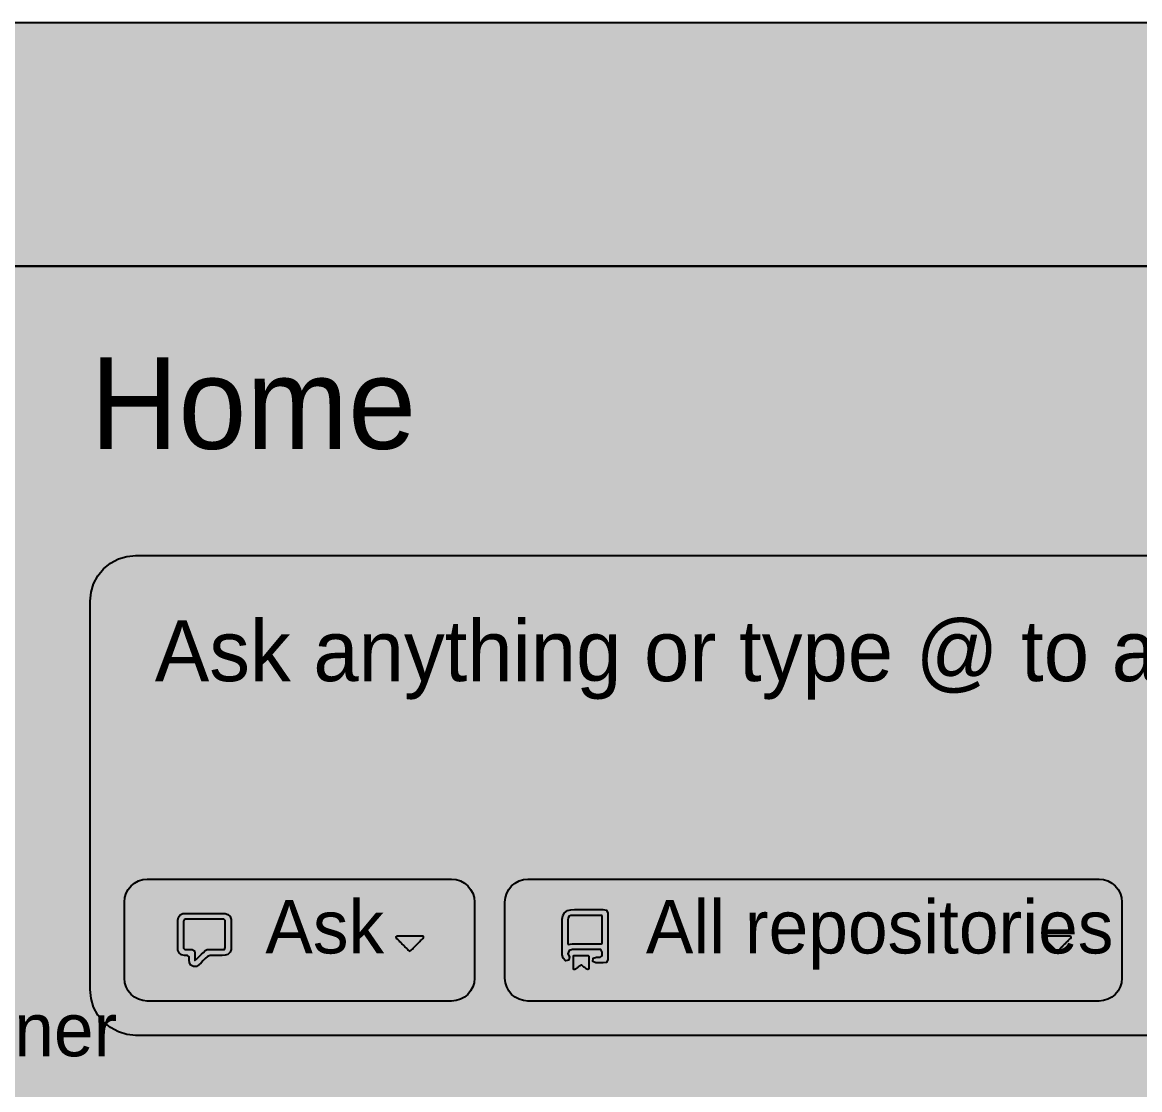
# Model space of a CAD drawing. Extents: x 0 to 2255, y 1 to 8699.
# Drawn here: x 326.2 to 619.6, y 8418.7 to 8699 of the extents above; entities that cross this region are included whole.
import ezdxf

# ---------------------------------------------------------------- set-up
doc = ezdxf.new("R2010")
doc.units = 0

msp = doc.modelspace()

# ---------------------------------------------------------------- hatches: boundary and pattern name
at = {"true_color": 0x0d1117}
for points in [[(0, 8699), (1280, 8699), (1280, 0.77), (0, 0.77)], [(0, 8635), (1280, 8635), (1280, 0.77), (0, 0.77)], [(356, 8559), (992.03, 8559), (992.03, 8559), (994.37, 8558.77), (996.63, 8558.09), (998.7, 8556.98), (1000.52, 8555.49), (1002.01, 8553.67), (1003.12, 8551.59), (1003.8, 8549.34), (1004.03, 8547), (1004.03, 8445), (1004.03, 8445), (1003.8, 8442.66), (1003.12, 8440.41), (1002.01, 8438.33), (1000.52, 8436.51), (998.7, 8435.02), (996.63, 8433.91), (994.37, 8433.23), (992.03, 8433), (356, 8433), (356, 8433), (353.66, 8433.23), (351.41, 8433.91), (349.33, 8435.02), (347.51, 8436.51), (346.02, 8438.33), (344.91, 8440.41), (344.23, 8442.66), (344, 8445), (344, 8547), (344, 8547), (344.23, 8549.34), (344.91, 8551.59), (346.02, 8553.67), (347.51, 8555.49), (349.33, 8556.98), (351.41, 8558.09), (353.66, 8558.77), (356, 8559)]]:
    msp.add_hatch(color=256, dxfattribs=at).paths.add_polyline_path(points, flags=0)
at = {"true_color": 0x010409}
for points in [[(0, 8699), (1280, 8699), (1280, 8635), (0, 8635)], [(0, 8635), (1280, 8635), (1280, 0.77), (0, 0.77)]]:
    msp.add_hatch(color=256, dxfattribs=at).paths.add_polyline_path(points, flags=0)
at = {"true_color": 0x9198a1}
h = msp.add_hatch(color=256, dxfattribs=at)
h.paths.add_polyline_path([(367, 8463.25), (367.18, 8464.01), (367.67, 8464.62), (368.37, 8464.96), (369.16, 8465), (369.95, 8465), (370.74, 8465), (371.53, 8465), (372.32, 8465), (373.11, 8465), (373.9, 8465), (374.69, 8465), (375.48, 8465), (376.27, 8465), (377.06, 8465), (377.85, 8465), (378.64, 8465), (379.43, 8464.99), (380.17, 8464.74), (380.73, 8464.19), (380.99, 8463.45), (381, 8462.66), (381, 8461.87), (381, 8461.08), (381, 8460.29), (381, 8459.5), (381, 8458.71), (381, 8457.92), (381, 8457.13), (381, 8456.34), (380.99, 8455.55), (380.73, 8454.82), (380.17, 8454.26), (379.43, 8454.01), (378.64, 8454), (377.85, 8454), (377.06, 8454), (376.27, 8454), (375.48, 8454), (374.8, 8453.74), (374.24, 8453.18), (373.68, 8452.62), (373.13, 8452.07), (372.57, 8451.51), (371.92, 8451.08), (371.14, 8451.04), (370.45, 8451.41), (370.05, 8452.08), (370, 8452.86), (370, 8453.65), (369.56, 8454), (368.77, 8454), (368, 8454.17), (367.39, 8454.65), (367.04, 8455.36), (367, 8456.14), (367, 8456.93), (367, 8457.72), (367, 8458.51), (367, 8459.3), (367, 8460.09), (367, 8460.88), (367, 8461.67), (367, 8462.46), (367, 8463.25)], flags=0)
h.paths.add_polyline_path([(368.75, 8463.5), (368.5, 8463), (368.5, 8462.35), (368.5, 8461.7), (368.5, 8461.06), (368.5, 8460.41), (368.5, 8459.76), (368.5, 8459.12), (368.5, 8458.47), (368.5, 8457.82), (368.5, 8457.18), (368.5, 8456.53), (368.5, 8455.88), (368.87, 8455.5), (369.52, 8455.5), (370.16, 8455.5), (370.81, 8455.5), (371.36, 8455.19), (371.5, 8454.58), (371.5, 8453.93), (371.5, 8453.28), (371.5, 8452.64), (371.9, 8452.96), (372.36, 8453.42), (372.82, 8453.88), (373.27, 8454.33), (373.73, 8454.79), (374.19, 8455.25), (374.76, 8455.5), (375.41, 8455.5), (376.06, 8455.5), (376.7, 8455.5), (377.35, 8455.5), (377.99, 8455.5), (378.64, 8455.5), (379.29, 8455.5), (379.5, 8456.04), (379.5, 8456.69), (379.5, 8457.33), (379.5, 8457.98), (379.5, 8458.63), (379.5, 8459.27), (379.5, 8459.92), (379.5, 8460.57), (379.5, 8461.21), (379.5, 8461.86), (379.5, 8462.51), (379.5, 8463.15), (379.09, 8463.5), (378.45, 8463.5), (377.8, 8463.5), (377.15, 8463.5), (376.51, 8463.5), (375.86, 8463.5), (375.21, 8463.5), (374.57, 8463.5), (373.92, 8463.5), (373.28, 8463.5), (372.63, 8463.5), (371.98, 8463.5), (371.34, 8463.5), (370.69, 8463.5), (370.04, 8463.5), (369.4, 8463.5), (368.75, 8463.5)], flags=0)
h = msp.add_hatch(color=256, dxfattribs=at)
h.paths.add_polyline_path([(467.93, 8463.5), (468.11, 8464.41), (468.6, 8465.2), (469.35, 8465.75), (470.24, 8465.99), (471.18, 8466), (472.11, 8466), (473.04, 8466), (473.98, 8466), (474.91, 8466), (475.85, 8466), (476.78, 8466), (477.71, 8466), (478.65, 8466), (479.56, 8465.9), (479.93, 8465.09), (479.93, 8464.16), (479.93, 8463.23), (479.93, 8462.29), (479.93, 8461.36), (479.93, 8460.42), (479.93, 8459.49), (479.93, 8458.56), (479.93, 8457.62), (479.93, 8456.69), (479.93, 8455.75), (479.93, 8454.82), (479.93, 8453.89), (479.93, 8452.95), (479.6, 8452.13), (478.69, 8452), (477.76, 8452), (476.83, 8452), (476.03, 8452.38), (476.12, 8453.25), (476.99, 8453.5), (477.92, 8453.5), (478.43, 8453.92), (478.43, 8454.86), (478.14, 8455.5), (477.21, 8455.5), (476.28, 8455.5), (475.34, 8455.5), (474.41, 8455.5), (473.47, 8455.5), (472.54, 8455.5), (471.61, 8455.5), (470.67, 8455.5), (469.79, 8455.27), (469.44, 8454.44), (469.85, 8453.62), (469.73, 8452.76), (468.87, 8452.59), (468.25, 8453.28), (467.96, 8454.16), (467.93, 8455.09), (467.93, 8456.03), (467.93, 8456.96), (467.93, 8457.9), (467.93, 8458.83), (467.93, 8459.76), (467.93, 8460.7), (467.93, 8461.63), (467.93, 8462.57), (467.93, 8463.5)], flags=0)
h.paths.add_polyline_path([(478.43, 8464.5), (477.92, 8464.5), (477.41, 8464.5), (476.9, 8464.5), (476.38, 8464.5), (475.87, 8464.5), (475.36, 8464.5), (474.84, 8464.5), (474.33, 8464.5), (473.82, 8464.5), (473.31, 8464.5), (472.79, 8464.5), (472.28, 8464.5), (471.77, 8464.5), (471.26, 8464.5), (470.74, 8464.5), (470.23, 8464.48), (469.78, 8464.26), (469.49, 8463.84), (469.43, 8463.33), (469.43, 8462.82), (469.43, 8462.31), (469.43, 8461.79), (469.43, 8461.28), (469.43, 8460.77), (469.43, 8460.26), (469.43, 8459.74), (469.43, 8459.23), (469.43, 8458.72), (469.43, 8458.2), (469.43, 8457.69), (469.43, 8457.18), (469.55, 8456.84), (470.04, 8456.97), (470.55, 8457), (471.07, 8457), (471.58, 8457), (472.09, 8457), (472.61, 8457), (473.12, 8457), (473.63, 8457), (474.14, 8457), (474.66, 8457), (475.17, 8457), (475.68, 8457), (476.19, 8457), (476.71, 8457), (477.22, 8457), (477.73, 8457), (478.24, 8457), (478.43, 8457.32), (478.43, 8457.84), (478.43, 8458.35), (478.43, 8458.86), (478.43, 8459.37), (478.43, 8459.89), (478.43, 8460.4), (478.43, 8460.91), (478.43, 8461.42), (478.43, 8461.94), (478.43, 8462.45), (478.43, 8462.96), (478.43, 8463.47), (478.43, 8463.99), (478.43, 8464.5)], flags=0)
h.paths.add_polyline_path([(470.93, 8453.75), (471.05, 8453.96), (471.29, 8454), (471.53, 8454), (471.78, 8454), (472.03, 8454), (472.28, 8454), (472.52, 8454), (472.77, 8454), (473.02, 8454), (473.27, 8454), (473.51, 8454), (473.76, 8454), (474.01, 8454), (474.26, 8454), (474.5, 8454), (474.75, 8453.99), (474.92, 8453.83), (474.93, 8453.58), (474.93, 8453.33), (474.93, 8453.09), (474.93, 8452.84), (474.93, 8452.59), (474.93, 8452.34), (474.93, 8452.1), (474.93, 8451.85), (474.93, 8451.6), (474.93, 8451.35), (474.93, 8451.11), (474.93, 8450.86), (474.93, 8450.61), (474.9, 8450.37), (474.69, 8450.25), (474.47, 8450.35), (474.27, 8450.5), (474.07, 8450.64), (473.88, 8450.79), (473.68, 8450.94), (473.48, 8451.09), (473.28, 8451.24), (473.08, 8451.39), (472.85, 8451.42), (472.65, 8451.28), (472.45, 8451.14), (472.25, 8450.99), (472.05, 8450.84), (471.85, 8450.69), (471.66, 8450.54), (471.46, 8450.39), (471.25, 8450.26), (471.02, 8450.31), (470.93, 8450.53), (470.93, 8450.78), (470.93, 8451.03), (470.93, 8451.28), (470.93, 8451.52), (470.93, 8451.77), (470.93, 8452.02), (470.93, 8452.27), (470.93, 8452.51), (470.93, 8452.76), (470.93, 8453.01), (470.93, 8453.26), (470.93, 8453.5), (470.93, 8453.75)], flags=0)
for points in [[(424.36, 8458.57), (424.56, 8458.37), (424.76, 8458.18), (424.96, 8457.98), (425.15, 8457.78), (425.35, 8457.58), (425.55, 8457.38), (425.75, 8457.18), (425.95, 8456.98), (426.15, 8456.79), (426.35, 8456.59), (426.54, 8456.39), (426.74, 8456.19), (426.94, 8455.99), (427.14, 8455.79), (427.34, 8455.59), (427.54, 8455.4), (427.74, 8455.2), (427.99, 8455.11), (428.21, 8455.28), (428.41, 8455.47), (428.61, 8455.67), (428.8, 8455.87), (429, 8456.07), (429.2, 8456.27), (429.4, 8456.47), (429.6, 8456.67), (429.8, 8456.86), (430, 8457.06), (430.19, 8457.26), (430.39, 8457.46), (430.59, 8457.66), (430.79, 8457.86), (430.99, 8458.05), (431.19, 8458.25), (431.39, 8458.45), (431.56, 8458.66), (431.51, 8458.92), (431.25, 8459), (430.97, 8459), (430.69, 8459), (430.41, 8459), (430.12, 8459), (429.84, 8459), (429.56, 8459), (429.28, 8459), (429, 8459), (428.72, 8459), (428.44, 8459), (428.16, 8459), (427.88, 8459), (427.6, 8459), (427.32, 8459), (427.04, 8459), (426.76, 8459), (426.47, 8459), (426.19, 8459), (425.91, 8459), (425.63, 8459), (425.35, 8459), (425.07, 8459), (424.79, 8459), (424.51, 8459), (424.3, 8458.83), (424.36, 8458.57)], [(594.38, 8458.57), (594.58, 8458.37), (594.77, 8458.18), (594.97, 8457.98), (595.17, 8457.78), (595.37, 8457.58), (595.57, 8457.38), (595.77, 8457.18), (595.97, 8456.98), (596.16, 8456.79), (596.36, 8456.59), (596.56, 8456.39), (596.76, 8456.19), (596.96, 8455.99), (597.16, 8455.79), (597.36, 8455.59), (597.55, 8455.4), (597.75, 8455.2), (598, 8455.11), (598.23, 8455.28), (598.42, 8455.47), (598.62, 8455.67), (598.82, 8455.87), (599.02, 8456.07), (599.22, 8456.27), (599.42, 8456.47), (599.62, 8456.67), (599.81, 8456.86), (600.01, 8457.06), (600.21, 8457.26), (600.41, 8457.46), (600.61, 8457.66), (600.81, 8457.86), (601, 8458.05), (601.2, 8458.25), (601.4, 8458.45), (601.58, 8458.66), (601.53, 8458.92), (601.26, 8459), (600.98, 8459), (600.7, 8459), (600.42, 8459), (600.14, 8459), (599.86, 8459), (599.58, 8459), (599.3, 8459), (599.02, 8459), (598.74, 8459), (598.46, 8459), (598.18, 8459), (597.9, 8459), (597.61, 8459), (597.33, 8459), (597.05, 8459), (596.77, 8459), (596.49, 8459), (596.21, 8459), (595.93, 8459), (595.65, 8459), (595.37, 8459), (595.09, 8459), (594.81, 8459), (594.53, 8459), (594.32, 8458.83), (594.38, 8458.57)]]:
    msp.add_hatch(color=256, dxfattribs=at).paths.add_polyline_path(points, flags=0)

# ---------------------------------------------------------------- linework, layer by layer
at = {"true_color": 0x0d1117}
for points in [[(0, 8699), (1280, 8699), (1280, 0.77), (0, 0.77)], [(0, 8635), (1280, 8635), (1280, 0.77), (0, 0.77)]]:
    msp.add_lwpolyline(points, close=True, dxfattribs=at)
at = {"true_color": 0x010409}
for points in [[(0, 8699), (1280, 8699), (1280, 8635), (0, 8635)], [(0, 8635), (1280, 8635), (1280, 0.77), (0, 0.77)]]:
    msp.add_lwpolyline(points, close=True, dxfattribs=at)
at = {"true_color": 0x3d444d}
msp.add_lwpolyline([(992.03, 8433), (356, 8433), (356, 8433), (353.66, 8433.23), (351.41, 8433.91), (349.33, 8435.02), (347.51, 8436.51), (346.02, 8438.33), (344.91, 8440.41), (344.23, 8442.66), (344, 8445), (344, 8547), (344, 8547), (344.23, 8549.34), (344.91, 8551.59), (346.02, 8553.67), (347.51, 8555.49), (349.33, 8556.98), (351.41, 8558.09), (353.66, 8558.77), (356, 8559), (356, 8559), (992.03, 8559)], dxfattribs=at)
for points in [[(359, 8474), (438.93, 8474), (438.93, 8474), (440.1, 8473.88), (441.23, 8473.54), (442.27, 8472.99), (443.18, 8472.24), (443.92, 8471.33), (444.48, 8470.3), (444.82, 8469.17), (444.93, 8468), (444.93, 8448), (444.93, 8448), (444.82, 8446.83), (444.48, 8445.7), (443.92, 8444.67), (443.18, 8443.76), (442.27, 8443.01), (441.23, 8442.46), (440.1, 8442.12), (438.93, 8442), (359, 8442), (359, 8442), (357.83, 8442.12), (356.7, 8442.46), (355.67, 8443.01), (354.76, 8443.76), (354.01, 8444.67), (353.46, 8445.7), (353.12, 8446.83), (353, 8448), (353, 8468), (353, 8468), (353.12, 8469.17), (353.46, 8470.3), (354.01, 8471.33), (354.76, 8472.24), (355.67, 8472.99), (356.7, 8473.54), (357.83, 8473.88), (359, 8474)], [(458.93, 8474), (608.95, 8474), (608.95, 8474), (610.12, 8473.88), (611.25, 8473.54), (612.28, 8472.99), (613.19, 8472.24), (613.94, 8471.33), (614.49, 8470.3), (614.83, 8469.17), (614.95, 8468), (614.95, 8448), (614.95, 8448), (614.83, 8446.83), (614.49, 8445.7), (613.94, 8444.67), (613.19, 8443.76), (612.28, 8443.01), (611.25, 8442.46), (610.12, 8442.12), (608.95, 8442), (458.93, 8442), (458.93, 8442), (457.76, 8442.12), (456.64, 8442.46), (455.6, 8443.01), (454.69, 8443.76), (453.94, 8444.67), (453.39, 8445.7), (453.05, 8446.83), (452.93, 8448), (452.93, 8468), (452.93, 8468), (453.05, 8469.17), (453.39, 8470.3), (453.94, 8471.33), (454.69, 8472.24), (455.6, 8472.99), (456.64, 8473.54), (457.76, 8473.88), (458.93, 8474)]]:
    msp.add_lwpolyline(points, close=True, dxfattribs=at)
at = {"true_color": 0x9198a1}
for points in [[(367, 8463.25), (367.18, 8464.01), (367.67, 8464.62), (368.37, 8464.96), (369.16, 8465), (369.95, 8465), (370.74, 8465), (371.53, 8465), (372.32, 8465), (373.11, 8465), (373.9, 8465), (374.69, 8465), (375.48, 8465), (376.27, 8465), (377.06, 8465), (377.85, 8465), (378.64, 8465), (379.43, 8464.99), (380.17, 8464.74), (380.73, 8464.19), (380.99, 8463.45), (381, 8462.66), (381, 8461.87), (381, 8461.08), (381, 8460.29), (381, 8459.5), (381, 8458.71), (381, 8457.92), (381, 8457.13), (381, 8456.34), (380.99, 8455.55), (380.73, 8454.82), (380.17, 8454.26), (379.43, 8454.01), (378.64, 8454), (377.85, 8454), (377.06, 8454), (376.27, 8454), (375.48, 8454), (374.8, 8453.74), (374.24, 8453.18), (373.68, 8452.62), (373.13, 8452.07), (372.57, 8451.51), (371.92, 8451.08), (371.14, 8451.04), (370.45, 8451.41), (370.05, 8452.08), (370, 8452.86), (370, 8453.65), (369.56, 8454), (368.77, 8454), (368, 8454.17), (367.39, 8454.65), (367.04, 8455.36), (367, 8456.14), (367, 8456.93), (367, 8457.72), (367, 8458.51), (367, 8459.3), (367, 8460.09), (367, 8460.88), (367, 8461.67), (367, 8462.46), (367, 8463.25)], [(467.93, 8463.5), (468.11, 8464.41), (468.6, 8465.2), (469.35, 8465.75), (470.24, 8465.99), (471.18, 8466), (472.11, 8466), (473.04, 8466), (473.98, 8466), (474.91, 8466), (475.85, 8466), (476.78, 8466), (477.71, 8466), (478.65, 8466), (479.56, 8465.9), (479.93, 8465.09), (479.93, 8464.16), (479.93, 8463.23), (479.93, 8462.29), (479.93, 8461.36), (479.93, 8460.42), (479.93, 8459.49), (479.93, 8458.56), (479.93, 8457.62), (479.93, 8456.69), (479.93, 8455.75), (479.93, 8454.82), (479.93, 8453.89), (479.93, 8452.95), (479.6, 8452.13), (478.69, 8452), (477.76, 8452), (476.83, 8452), (476.03, 8452.38), (476.12, 8453.25), (476.99, 8453.5), (477.92, 8453.5), (478.43, 8453.92), (478.43, 8454.86), (478.14, 8455.5), (477.21, 8455.5), (476.28, 8455.5), (475.34, 8455.5), (474.41, 8455.5), (473.47, 8455.5), (472.54, 8455.5), (471.61, 8455.5), (470.67, 8455.5), (469.79, 8455.27), (469.44, 8454.44), (469.85, 8453.62), (469.73, 8452.76), (468.87, 8452.59), (468.25, 8453.28), (467.96, 8454.16), (467.93, 8455.09), (467.93, 8456.03), (467.93, 8456.96), (467.93, 8457.9), (467.93, 8458.83), (467.93, 8459.76), (467.93, 8460.7), (467.93, 8461.63), (467.93, 8462.57), (467.93, 8463.5)], [(368.75, 8463.5), (368.5, 8463), (368.5, 8462.35), (368.5, 8461.7), (368.5, 8461.06), (368.5, 8460.41), (368.5, 8459.76), (368.5, 8459.12), (368.5, 8458.47), (368.5, 8457.82), (368.5, 8457.18), (368.5, 8456.53), (368.5, 8455.88), (368.87, 8455.5), (369.52, 8455.5), (370.16, 8455.5), (370.81, 8455.5), (371.36, 8455.19), (371.5, 8454.58), (371.5, 8453.93), (371.5, 8453.28), (371.5, 8452.64), (371.9, 8452.96), (372.36, 8453.42), (372.82, 8453.88), (373.27, 8454.33), (373.73, 8454.79), (374.19, 8455.25), (374.76, 8455.5), (375.41, 8455.5), (376.06, 8455.5), (376.7, 8455.5), (377.35, 8455.5), (377.99, 8455.5), (378.64, 8455.5), (379.29, 8455.5), (379.5, 8456.04), (379.5, 8456.69), (379.5, 8457.33), (379.5, 8457.98), (379.5, 8458.63), (379.5, 8459.27), (379.5, 8459.92), (379.5, 8460.57), (379.5, 8461.21), (379.5, 8461.86), (379.5, 8462.51), (379.5, 8463.15), (379.09, 8463.5), (378.45, 8463.5), (377.8, 8463.5), (377.15, 8463.5), (376.51, 8463.5), (375.86, 8463.5), (375.21, 8463.5), (374.57, 8463.5), (373.92, 8463.5), (373.28, 8463.5), (372.63, 8463.5), (371.98, 8463.5), (371.34, 8463.5), (370.69, 8463.5), (370.04, 8463.5), (369.4, 8463.5), (368.75, 8463.5)], [(478.43, 8464.5), (477.92, 8464.5), (477.41, 8464.5), (476.9, 8464.5), (476.38, 8464.5), (475.87, 8464.5), (475.36, 8464.5), (474.84, 8464.5), (474.33, 8464.5), (473.82, 8464.5), (473.31, 8464.5), (472.79, 8464.5), (472.28, 8464.5), (471.77, 8464.5), (471.26, 8464.5), (470.74, 8464.5), (470.23, 8464.48), (469.78, 8464.26), (469.49, 8463.84), (469.43, 8463.33), (469.43, 8462.82), (469.43, 8462.31), (469.43, 8461.79), (469.43, 8461.28), (469.43, 8460.77), (469.43, 8460.26), (469.43, 8459.74), (469.43, 8459.23), (469.43, 8458.72), (469.43, 8458.2), (469.43, 8457.69), (469.43, 8457.18), (469.55, 8456.84), (470.04, 8456.97), (470.55, 8457), (471.07, 8457), (471.58, 8457), (472.09, 8457), (472.61, 8457), (473.12, 8457), (473.63, 8457), (474.14, 8457), (474.66, 8457), (475.17, 8457), (475.68, 8457), (476.19, 8457), (476.71, 8457), (477.22, 8457), (477.73, 8457), (478.24, 8457), (478.43, 8457.32), (478.43, 8457.84), (478.43, 8458.35), (478.43, 8458.86), (478.43, 8459.37), (478.43, 8459.89), (478.43, 8460.4), (478.43, 8460.91), (478.43, 8461.42), (478.43, 8461.94), (478.43, 8462.45), (478.43, 8462.96), (478.43, 8463.47), (478.43, 8463.99), (478.43, 8464.5)], [(424.36, 8458.57), (424.56, 8458.37), (424.76, 8458.18), (424.96, 8457.98), (425.15, 8457.78), (425.35, 8457.58), (425.55, 8457.38), (425.75, 8457.18), (425.95, 8456.98), (426.15, 8456.79), (426.35, 8456.59), (426.54, 8456.39), (426.74, 8456.19), (426.94, 8455.99), (427.14, 8455.79), (427.34, 8455.59), (427.54, 8455.4), (427.74, 8455.2), (427.99, 8455.11), (428.21, 8455.28), (428.41, 8455.47), (428.61, 8455.67), (428.8, 8455.87), (429, 8456.07), (429.2, 8456.27), (429.4, 8456.47), (429.6, 8456.67), (429.8, 8456.86), (430, 8457.06), (430.19, 8457.26), (430.39, 8457.46), (430.59, 8457.66), (430.79, 8457.86), (430.99, 8458.05), (431.19, 8458.25), (431.39, 8458.45), (431.56, 8458.66), (431.51, 8458.92), (431.25, 8459), (430.97, 8459), (430.69, 8459), (430.41, 8459), (430.12, 8459), (429.84, 8459), (429.56, 8459), (429.28, 8459), (429, 8459), (428.72, 8459), (428.44, 8459), (428.16, 8459), (427.88, 8459), (427.6, 8459), (427.32, 8459), (427.04, 8459), (426.76, 8459), (426.47, 8459), (426.19, 8459), (425.91, 8459), (425.63, 8459), (425.35, 8459), (425.07, 8459), (424.79, 8459), (424.51, 8459), (424.3, 8458.83), (424.36, 8458.57)], [(594.38, 8458.57), (594.58, 8458.37), (594.77, 8458.18), (594.97, 8457.98), (595.17, 8457.78), (595.37, 8457.58), (595.57, 8457.38), (595.77, 8457.18), (595.97, 8456.98), (596.16, 8456.79), (596.36, 8456.59), (596.56, 8456.39), (596.76, 8456.19), (596.96, 8455.99), (597.16, 8455.79), (597.36, 8455.59), (597.55, 8455.4), (597.75, 8455.2), (598, 8455.11), (598.23, 8455.28), (598.42, 8455.47), (598.62, 8455.67), (598.82, 8455.87), (599.02, 8456.07), (599.22, 8456.27), (599.42, 8456.47), (599.62, 8456.67), (599.81, 8456.86), (600.01, 8457.06), (600.21, 8457.26), (600.41, 8457.46), (600.61, 8457.66), (600.81, 8457.86), (601, 8458.05), (601.2, 8458.25), (601.4, 8458.45), (601.58, 8458.66), (601.53, 8458.92), (601.26, 8459), (600.98, 8459), (600.7, 8459), (600.42, 8459), (600.14, 8459), (599.86, 8459), (599.58, 8459), (599.3, 8459), (599.02, 8459), (598.74, 8459), (598.46, 8459), (598.18, 8459), (597.9, 8459), (597.61, 8459), (597.33, 8459), (597.05, 8459), (596.77, 8459), (596.49, 8459), (596.21, 8459), (595.93, 8459), (595.65, 8459), (595.37, 8459), (595.09, 8459), (594.81, 8459), (594.53, 8459), (594.32, 8458.83), (594.38, 8458.57)], [(470.93, 8453.75), (471.05, 8453.96), (471.29, 8454), (471.53, 8454), (471.78, 8454), (472.03, 8454), (472.28, 8454), (472.52, 8454), (472.77, 8454), (473.02, 8454), (473.27, 8454), (473.51, 8454), (473.76, 8454), (474.01, 8454), (474.26, 8454), (474.5, 8454), (474.75, 8453.99), (474.92, 8453.83), (474.93, 8453.58), (474.93, 8453.33), (474.93, 8453.09), (474.93, 8452.84), (474.93, 8452.59), (474.93, 8452.34), (474.93, 8452.1), (474.93, 8451.85), (474.93, 8451.6), (474.93, 8451.35), (474.93, 8451.11), (474.93, 8450.86), (474.93, 8450.61), (474.9, 8450.37), (474.69, 8450.25), (474.47, 8450.35), (474.27, 8450.5), (474.07, 8450.64), (473.88, 8450.79), (473.68, 8450.94), (473.48, 8451.09), (473.28, 8451.24), (473.08, 8451.39), (472.85, 8451.42), (472.65, 8451.28), (472.45, 8451.14), (472.25, 8450.99), (472.05, 8450.84), (471.85, 8450.69), (471.66, 8450.54), (471.46, 8450.39), (471.25, 8450.26), (471.02, 8450.31), (470.93, 8450.53), (470.93, 8450.78), (470.93, 8451.03), (470.93, 8451.28), (470.93, 8451.52), (470.93, 8451.77), (470.93, 8452.02), (470.93, 8452.27), (470.93, 8452.51), (470.93, 8452.76), (470.93, 8453.01), (470.93, 8453.26), (470.93, 8453.5), (470.93, 8453.75)]]:
    msp.add_lwpolyline(points, close=True, dxfattribs=at)

# ---------------------------------------------------------------- texts
at = {"true_color": 0xf0f6fc}
for s, height, p in [('Home', 24, (344, 8587)), ('Ask', 14, (390, 8454.5)), ('All repositories', 14, (489.93, 8454.5)), ('web-component-designer', 14, (139.88, 8427.5))]:
    msp.add_text(s, height=height, dxfattribs=at).set_placement(p)
at = {"true_color": 0x9198a1}
msp.add_text('Ask anything or type @ to add context', height=16, dxfattribs=at).set_placement((361, 8526))

doc.saveas('drawing.dxf')
